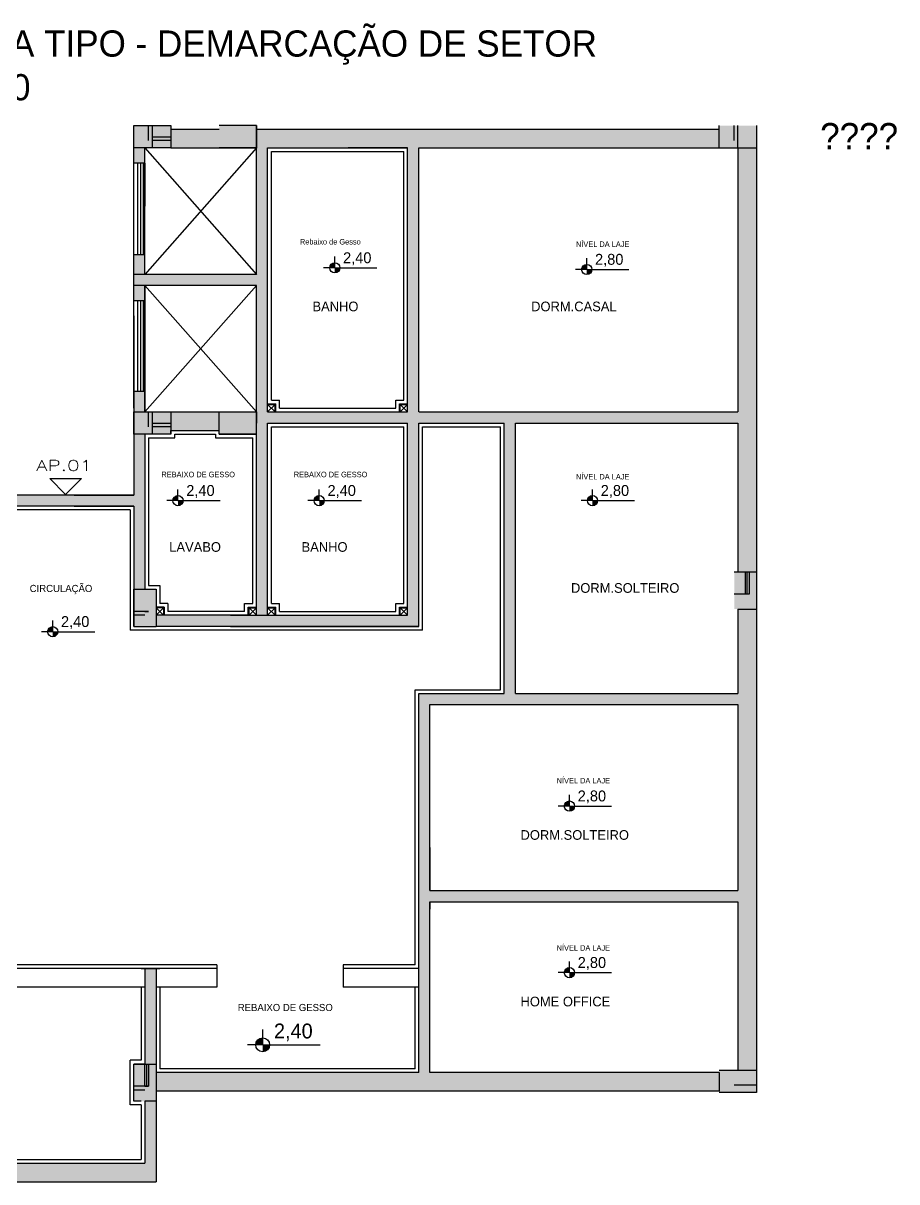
# Model space of a CAD drawing. Header units: millimetres. Extents: x 935 to 1399, y 512 to 900.
# Drawn here: x 1242.64 to 1254.39, y 814.8 to 830.38 of the extents above; entities that cross this region are included whole.
import ezdxf

# ---------------------------------------------------------------- set-up
doc = ezdxf.new("R2010")
doc.units = ezdxf.units.MM
doc.linetypes.add('ACAD_ISO02W100', pattern=[15, 12, -3])
for name, color, linetype in [('COTAS', 6, 'Continuous'), ('MOBIL', 7, 'Continuous'), ('projeçao', 7, 'ACAD_ISO02W100'), ('SANITARIOS', 5, 'Continuous'), ('UNIDADE', 3, 'Continuous')]:
    doc.layers.add(name, color=color, linetype=linetype)
doc.styles.add('REGUA80', font='simplex.shx', dxfattribs={"width": 1.4, "height": 20})

msp = doc.modelspace()

# ---------------------------------------------------------------- hatches: boundary and pattern name
for points in [[(1244.6266, 829.00153), (1244.1266, 829.00153), (1244.1266, 828.70153), (1244.6266, 828.70153)], [(1245.7766, 829.00153), (1245.2766, 829.00153), (1245.2766, 828.70153), (1245.7766, 828.70153)], [(1252.5016, 829.00153), (1252.0016, 829.00153), (1252.0016, 828.70153), (1252.5016, 828.70153)], [(1244.6266, 825.15153), (1244.1266, 825.15153), (1244.1266, 824.85153), (1244.6266, 824.85153)], [(1245.7766, 825.15153), (1245.2766, 825.15153), (1245.2766, 824.85153), (1245.7766, 824.85153)], [(1252.2016, 823.00153), (1252.2016, 822.50153), (1252.5016, 822.50153), (1252.5016, 823.00153)], [(1244.1266, 822.76759), (1244.1266, 822.26759), (1244.4266, 822.26759), (1244.4266, 822.76759)], [(1244.1266, 816.38546), (1244.1266, 815.88546), (1244.4266, 815.88546), (1244.4266, 816.38546)], [(1252.5016, 816.30153), (1252.0016, 816.30153), (1252.0016, 816.00153), (1252.5016, 816.00153)]]:
    msp.add_hatch(color=256).paths.add_polyline_path(points)
h = msp.add_hatch(color=254)
h.dxf.hatch_style = 1
h.paths.add_polyline_path([(1245.9266, 828.70153), (1247.80991, 828.70153), (1247.80991, 825.15153), (1247.95991, 825.15153), (1247.95991, 827.55153), (1247.95991, 828.70153), (1252.0016, 828.70153), (1252.0016, 828.95153), (1250.8016, 828.95153), (1245.7766, 828.95153), (1245.7766, 828.70153), (1245.7766, 827.35153), (1245.7766, 827.17653), (1245.7766, 827.05153), (1245.7766, 827.00153), (1244.1266, 827.00153), (1244.1266, 826.85153), (1245.7766, 826.85153), (1245.7766, 825.15153), (1245.9266, 825.15153), (1245.9266, 826.85153)])
h.paths.add_polyline_path([(1252.5016, 828.70153), (1252.2516, 828.70153), (1252.2516, 825.15153), (1252.5016, 825.15153)])
h = msp.add_hatch(color=254)
h.dxf.hatch_style = 1
h.paths.add_polyline_path([(1245.2766, 828.95153), (1244.6266, 828.95153), (1244.6266, 828.80153), (1244.6266, 828.70153), (1245.2766, 828.70153)])
h.paths.add_polyline_path([(1244.2766, 828.70153), (1244.1266, 828.70153), (1244.1266, 828.49462), (1244.2766, 828.49462)])
h.paths.add_polyline_path([(1244.2766, 827.26962), (1244.1266, 827.26962), (1244.1266, 827.00153), (1244.2766, 827.00153)])
h.paths.add_polyline_path([(1244.2766, 826.85153), (1244.1266, 826.85153), (1244.1266, 826.65018), (1244.2766, 826.65018)])
h.paths.add_polyline_path([(1245.2766, 825.15153), (1244.6266, 825.15153), (1244.6266, 824.95153), (1244.6266, 824.90153), (1245.2766, 824.90153)])
h.paths.add_polyline_path([(1244.2766, 825.42518), (1244.1266, 825.42518), (1244.1266, 825.20153), (1244.1266, 825.15153), (1244.2766, 825.15153)])
h = msp.add_hatch(color=7)
h.paths.add_polyline_path([(1246.82968, 827.1564, 0.41421356), (1246.76126, 827.08797), (1246.82968, 827.08797)])
h.paths.add_polyline_path([(1246.82968, 827.08797), (1246.82968, 827.01954, 0.41421356), (1246.89811, 827.08797)])
h = msp.add_hatch(color=7)
h.paths.add_polyline_path([(1250.21859, 827.13547, 0.41421356), (1250.15017, 827.06704), (1250.21859, 827.06704)])
h.paths.add_polyline_path([(1250.21859, 827.06704), (1250.21859, 826.99862, 0.41421356), (1250.28702, 827.06704)])
h = msp.add_hatch(color=254)
h.dxf.hatch_style = 1
h.paths.add_polyline_path([(1247.95991, 825.15153), (1247.80991, 825.15153), (1245.9266, 825.15153), (1245.7766, 825.15153), (1245.7766, 822.41759), (1245.9266, 822.41759), (1245.9266, 825.00153), (1247.65991, 825.00153), (1247.80991, 825.00153), (1247.80991, 823.41759), (1247.80991, 822.41759), (1247.95991, 822.41759)])
h = msp.add_hatch(color=254)
h.dxf.hatch_style = 1
h.paths.add_polyline_path([(1252.5016, 825.15153), (1249.20991, 825.15153), (1248.90991, 825.15153), (1247.96391, 825.15153), (1247.95991, 825.15553), (1247.95991, 825.15153), (1247.95991, 825.00153), (1249.10991, 825.00153), (1249.10991, 821.59948), (1249.25991, 821.59948), (1249.25991, 825.00153), (1252.2516, 825.00153), (1252.2516, 823.00153), (1252.4016, 823.00153), (1252.5016, 823.00153)])
h.paths.add_polyline_path([(1252.5016, 822.50153), (1252.2516, 822.50153), (1252.2516, 821.64458), (1252.2516, 821.59948), (1252.5016, 821.59948)], flags=17)
h = msp.add_hatch(color=254)
h.dxf.hatch_style = 1
h.paths.add_polyline_path([(1244.2766, 824.85153), (1244.1266, 824.85153), (1244.1266, 824.03364), (1244.1266, 822.76759), (1244.2766, 822.76759), (1244.2766, 823.88364)])
h = msp.add_hatch(color=254)
h.dxf.hatch_style = 1
h.paths.add_polyline_path([(1244.1266, 824.03364), (1242.42427, 824.03364), (1242.42427, 823.88364), (1244.1266, 823.88364)])
h = msp.add_hatch(color=7)
h.paths.add_polyline_path([(1244.72103, 824.0275, 0.41421356), (1244.6526, 823.95908), (1244.72103, 823.95908)])
h.paths.add_polyline_path([(1244.72103, 823.95908), (1244.72103, 823.89065, 0.41421356), (1244.78946, 823.95908)])
h = msp.add_hatch(color=7)
h.paths.add_polyline_path([(1246.62057, 824.0275, 0.41421356), (1246.55214, 823.95908), (1246.62057, 823.95908)])
h.paths.add_polyline_path([(1246.62057, 823.95908), (1246.62057, 823.89065, 0.41421356), (1246.68899, 823.95908)])
h = msp.add_hatch(color=7)
h.paths.add_polyline_path([(1250.29513, 824.0275, 0.41421356), (1250.2267, 823.95908), (1250.29513, 823.95908)])
h.paths.add_polyline_path([(1250.29513, 823.95908), (1250.29513, 823.89065, 0.41421356), (1250.36355, 823.95908)])
h = msp.add_hatch(color=254)
h.dxf.hatch_style = 1
h.paths.add_polyline_path([(1247.95991, 822.41759), (1245.9266, 822.41759), (1245.42881, 822.41759), (1244.4266, 822.41759), (1244.4266, 822.26759), (1247.95991, 822.26759)])
h = msp.add_hatch(color=7)
h.paths.add_polyline_path([(1243.03604, 822.26544, 0.41421356), (1242.96762, 822.19701), (1243.03604, 822.19701)])
h.paths.add_polyline_path([(1243.03604, 822.19701), (1243.03604, 822.12859, 0.41421356), (1243.10447, 822.19701)])
h = msp.add_hatch(color=254)
h.dxf.hatch_style = 1
h.paths.add_polyline_path([(1252.5016, 821.59948), (1252.2516, 821.59948), (1252.2516, 821.36759), (1249.25991, 821.36759), (1249.25991, 821.59948), (1249.10991, 821.59948), (1249.10991, 821.36759), (1247.95991, 821.36759), (1247.95991, 821.21759), (1252.5016, 821.21759)])
h = msp.add_hatch(color=254)
h.dxf.hatch_style = 1
h.paths.add_polyline_path([(1248.10991, 821.21759), (1247.95991, 821.21759), (1247.95991, 818.56759), (1252.5016, 818.56759), (1252.5016, 821.21759), (1252.2516, 821.21759), (1252.2516, 820.76759), (1252.2516, 819.56759), (1252.2516, 819.26759), (1252.2516, 818.71759), (1248.10991, 818.71759)])
h.paths.add_polyline_path([(1252.5016, 818.56759), (1252.2516, 818.56759), (1252.2516, 816.30153), (1252.5016, 816.30153)])
h = msp.add_hatch(color=7)
h.paths.add_polyline_path([(1249.98554, 819.92131, 0.41421356), (1249.91711, 819.85288), (1249.98554, 819.85288)])
h.paths.add_polyline_path([(1249.98554, 819.85288), (1249.98554, 819.78445, 0.41421356), (1250.05396, 819.85288)])
h = msp.add_hatch(color=254)
h.dxf.hatch_style = 1
h.paths.add_polyline_path([(1248.10991, 818.56759), (1247.95991, 818.56759), (1247.95991, 817.66759), (1247.95991, 816.02153), (1252.0016, 816.02153), (1252.0016, 816.27153), (1248.10991, 816.27153)])
h = msp.add_hatch(color=254)
h.dxf.hatch_style = 1
h.paths.add_polyline_path([(1244.4266, 817.66759), (1244.2766, 817.66759), (1244.2766, 816.38546), (1244.3266, 816.38546), (1244.4266, 816.38546)])
h.paths.add_polyline_path([(1247.95991, 816.27153), (1244.4266, 816.27153), (1244.4266, 816.02153), (1247.95991, 816.02153)])
h = msp.add_hatch(color=7)
h.paths.add_polyline_path([(1249.98554, 817.6819, 0.41421356), (1249.91711, 817.61347), (1249.98554, 817.61347)])
h.paths.add_polyline_path([(1249.98554, 817.61347), (1249.98554, 817.54505, 0.41421356), (1250.05396, 817.61347)])
h = msp.add_hatch(color=7)
h.paths.add_polyline_path([(1245.86022, 816.73664, 0.41421356), (1245.7669, 816.64333), (1245.86022, 816.64333)])
h.paths.add_polyline_path([(1245.86022, 816.64333), (1245.86022, 816.55001, 0.41421356), (1245.95354, 816.64333)])
h = msp.add_hatch(color=254)
h.dxf.hatch_style = 1
h.paths.add_polyline_path([(1236.7516, 815.994), (1236.5016, 815.994), (1236.5016, 814.80153), (1244.2766, 814.80153), (1244.4266, 814.80153), (1244.4266, 815.05153), (1236.7516, 815.05153)])
h = msp.add_hatch(color=254)
h.dxf.hatch_style = 1
h.paths.add_polyline_path([(1244.4266, 815.88546), (1244.2766, 815.88546), (1244.2766, 815.05153), (1244.4266, 815.05153)])

# ---------------------------------------------------------------- linework, layer by layer
for p, q in [((1244.1266, 829.00153), (1244.6266, 829.00153)), ((1244.1266, 828.70153), (1244.1266, 829.00153)), ((1244.3266, 828.80153), (1244.3266, 829.00153)), ((1244.3266, 829.00153), (1244.6266, 829.00153)), ((1244.3766, 828.70153), (1244.3766, 829.00153)), ((1244.6266, 829.00153), (1244.6266, 828.70153)), ((1244.6266, 829.00153), (1244.6266, 828.80153)), ((1245.7766, 828.70153), (1245.7766, 829.00153)), ((1245.7766, 829.00153), (1245.7766, 828.85153)), ((1245.7766, 828.70153), (1245.7766, 829.00153)), ((1252.0016, 828.70153), (1252.0016, 829.00153)), ((1252.2016, 828.80153), (1252.2016, 829.00153)), ((1252.2516, 828.70153), (1252.2516, 829.00153)), ((1252.5016, 829.00153), (1252.5016, 828.70153)), ((1252.5016, 829.00153), (1252.5016, 828.80153)), ((1244.3766, 828.85153), (1244.6266, 828.85153)), ((1244.6266, 828.70153), (1244.1266, 828.70153)), ((1244.6266, 828.80153), (1244.3766, 828.80153)), ((1245.7766, 828.70153), (1245.2766, 828.70153)), ((1252.0016, 828.70153), (1252.5016, 828.70153)), ((1244.1266, 825.15153), (1244.6266, 825.15153)), ((1244.1266, 824.85153), (1244.1266, 825.15153)), ((1244.3266, 824.95153), (1244.3266, 825.15153)), ((1244.3266, 825.15153), (1244.6266, 825.15153)), ((1244.3766, 824.85153), (1244.3766, 825.15153)), ((1244.6266, 825.15153), (1244.6266, 824.85153)), ((1244.6266, 825.15153), (1244.6266, 824.95153)), ((1245.2766, 824.85153), (1245.2766, 825.15153)), ((1245.7766, 824.85153), (1245.7766, 825.15153)), ((1245.7766, 825.15153), (1245.7766, 825.00153)), ((1244.3766, 825.00153), (1244.6266, 825.00153)), ((1244.6266, 824.95153), (1244.3766, 824.95153)), ((1244.6266, 824.85153), (1244.1266, 824.85153)), ((1245.7766, 824.85153), (1245.2766, 824.85153)), ((1252.2016, 823.00153), (1252.5016, 823.00153)), ((1252.2016, 823.00153), (1252.4016, 823.00153)), ((1252.2516, 823.00153), (1252.5016, 823.00153)), ((1252.3516, 822.70153), (1252.3516, 823.00153)), ((1252.3766, 822.70153), (1252.3766, 823.00153)), ((1252.4016, 823.00153), (1252.4016, 822.70153)), ((1244.1266, 822.76759), (1244.4266, 822.76759)), ((1244.1266, 822.26759), (1244.1266, 822.76759)), ((1244.1266, 822.76759), (1244.3266, 822.76759)), ((1244.1266, 822.46759), (1244.1266, 822.76759)), ((1244.1766, 822.76759), (1244.4266, 822.76759)), ((1244.4266, 822.76759), (1244.4266, 822.26759)), ((1252.4016, 822.70153), (1252.2016, 822.70153)), ((1244.3266, 822.46759), (1244.1266, 822.46759)), ((1244.2766, 822.46759), (1244.3266, 822.46759)), ((1252.2516, 822.50153), (1252.5016, 822.50153)), ((1244.2766, 822.41759), (1244.1266, 822.41759)), ((1244.1766, 822.26759), (1244.4266, 822.26759)), ((1248.10991, 819.29531), (1248.10991, 818.71759)), ((1244.1266, 816.38546), (1244.4266, 816.38546)), ((1244.1266, 815.88546), (1244.1266, 816.38546)), ((1244.1266, 816.38546), (1244.3266, 816.38546)), ((1244.1266, 816.08546), (1244.1266, 816.38546)), ((1244.1766, 816.38546), (1244.4266, 816.38546)), ((1244.2766, 816.08546), (1244.2766, 816.38546)), ((1244.3016, 816.08546), (1244.3016, 816.38546)), ((1244.3266, 816.38546), (1244.3266, 816.08546)), ((1244.4266, 816.38546), (1244.4266, 815.88546)), ((1252.0016, 816.30153), (1252.5016, 816.30153)), ((1252.2016, 816.30153), (1252.5016, 816.30153)), ((1252.5016, 816.30153), (1252.5016, 816.00153)), ((1252.5016, 816.30153), (1252.5016, 816.10153)), ((1244.3266, 816.08546), (1244.1266, 816.08546)), ((1244.2766, 816.08546), (1244.3266, 816.08546)), ((1252.5016, 816.10153), (1252.2016, 816.10153)), ((1244.2766, 816.03546), (1244.1266, 816.03546)), ((1252.5016, 816.00153), (1252.0016, 816.00153))]:
    msp.add_line(p, q)
at = {"color": 1}
for p, q in [((1245.7766, 829.00153), (1245.2766, 829.00153)), ((1245.7766, 828.70153), (1244.2766, 827.00153)), ((1244.2766, 828.70153), (1245.7766, 827.00153)), ((1245.7766, 826.85153), (1244.2766, 825.15153)), ((1244.2766, 826.85153), (1245.7766, 825.15153)), ((1244.2766, 825.32153), (1244.2766, 825.30153)), ((1247.80991, 822.61759), (1247.80991, 822.63759)), ((1244.2266, 815.88546), (1244.1266, 815.88546))]:
    msp.add_line(p, q, dxfattribs=at)
at = {"color": 6}
for p, q in [((1244.6266, 828.95153), (1245.2766, 828.95153)), ((1245.7766, 828.95153), (1252.0016, 828.95153)), ((1245.7766, 828.95153), (1247.61847, 828.95153)), ((1250.8016, 828.95153), (1252.0016, 828.95153)), ((1244.1266, 826.0052), (1244.1266, 828.7552)), ((1244.2766, 827.17653), (1244.2766, 828.70153)), ((1244.6266, 828.70153), (1245.7766, 828.70153)), ((1245.7766, 827.00153), (1245.7766, 828.70153)), ((1245.7766, 827.05153), (1245.7766, 828.70153)), ((1245.7766, 828.20153), (1245.7766, 828.70153)), ((1245.7766, 827.35153), (1245.7766, 828.70153)), ((1245.9266, 827.00153), (1245.9266, 828.70153)), ((1245.9266, 827.05153), (1245.9266, 828.70153)), ((1245.9266, 825.15153), (1245.9266, 828.70153)), ((1245.9266, 828.70153), (1247.80991, 828.70153)), ((1247.80991, 826.92653), (1247.80991, 828.70153)), ((1247.80991, 825.15153), (1247.80991, 828.70153)), ((1247.95991, 826.92653), (1247.95991, 828.70153)), ((1247.95991, 828.70153), (1252.0016, 828.70153)), ((1252.2516, 828.70153), (1252.2516, 825.15153)), ((1252.5016, 828.70153), (1252.5016, 816.00153)), ((1245.9766, 825.31153), (1245.9766, 828.65153)), ((1245.9766, 828.65153), (1247.75991, 828.65153)), ((1247.75991, 825.31153), (1247.75991, 828.65153)), ((1244.2766, 828.49462), (1244.1266, 828.49462)), ((1244.2766, 827.91962), (1244.2766, 828.49462)), ((1244.2766, 828.49462), (1244.2766, 827.91962)), ((1245.7766, 827.17653), (1245.7766, 828.40808)), ((1247.95991, 825.15153), (1247.95991, 827.55153)), ((1244.1266, 827.26962), (1244.2766, 827.26962)), ((1244.1266, 825.42518), (1244.1266, 827.22885)), ((1244.2766, 827.00153), (1244.2766, 827.26962)), ((1245.7766, 827.00153), (1244.1266, 827.00153)), ((1244.1266, 825.20153), (1244.1266, 826.85615)), ((1245.7766, 826.85153), (1244.1266, 826.85153)), ((1244.2766, 825.15153), (1244.2766, 826.85153)), ((1244.2766, 825.35153), (1244.2766, 826.85153)), ((1244.2766, 826.25385), (1244.2766, 826.85153)), ((1244.2766, 826.85153), (1244.2766, 825.35153)), ((1245.7766, 825.15153), (1245.7766, 826.85153)), ((1245.9266, 825.15153), (1245.9266, 826.85153)), ((1245.9266, 825.15153), (1245.9266, 826.85153)), ((1245.9266, 825.15153), (1245.9266, 826.85153)), ((1244.1266, 826.20251), (1244.1266, 826.72981)), ((1252.2516, 826.77296), (1252.2516, 825.15153)), ((1244.1266, 826.65018), (1244.2766, 826.65018)), ((1244.1266, 826.44378), (1244.1266, 824.03364)), ((1244.2766, 826.44378), (1244.2766, 825.15153)), ((1244.2766, 826.44378), (1244.2766, 825.15153)), ((1244.2766, 826.44378), (1244.2766, 825.15153)), ((1244.1266, 826.20251), (1244.1266, 826.22518)), ((1252.2516, 826.32653), (1252.2516, 825.15153)), ((1245.9266, 825.15153), (1245.9266, 825.56459)), ((1245.9266, 825.15153), (1245.9266, 825.56459)), ((1244.2766, 825.42518), (1244.1266, 825.42518)), ((1245.9266, 825.26153), (1246.0366, 825.26153)), ((1245.9266, 825.25153), (1246.0266, 825.25153)), ((1245.9266, 825.25153), (1246.0266, 825.25153)), ((1245.9766, 825.31153), (1246.0866, 825.31153)), ((1246.0266, 825.15153), (1246.0266, 825.25153)), ((1246.0266, 825.15153), (1246.0266, 825.25153)), ((1246.0366, 825.15153), (1246.0366, 825.26153)), ((1246.0866, 825.20153), (1246.0866, 825.31153)), ((1247.64991, 825.31153), (1247.75991, 825.31153)), ((1247.64991, 825.20153), (1247.64991, 825.31153)), ((1247.69991, 825.15153), (1247.69991, 825.26153)), ((1247.69991, 825.26153), (1247.80991, 825.26153)), ((1247.70991, 825.25153), (1247.80991, 825.25153)), ((1247.70991, 825.15153), (1247.70991, 825.25153)), ((1247.70991, 825.25153), (1247.80991, 825.25153)), ((1247.70991, 825.15153), (1247.70991, 825.25153)), ((1244.2766, 825.15153), (1245.7766, 825.15153)), ((1245.9266, 825.15153), (1247.80991, 825.15153)), ((1245.9266, 825.15153), (1247.80991, 825.15153)), ((1246.0866, 825.20153), (1247.64991, 825.20153)), ((1247.96391, 825.15153), (1248.95991, 825.15153)), ((1248.90991, 825.15153), (1249.20991, 825.15153)), ((1249.20991, 825.15153), (1252.2516, 825.15153)), ((1249.20991, 825.15153), (1252.2516, 825.15153)), ((1245.9266, 825.00153), (1247.65991, 825.00153)), ((1245.9266, 822.41759), (1245.9266, 825.00153)), ((1245.9766, 824.95153), (1247.75991, 824.95153)), ((1245.9766, 822.57759), (1245.9766, 824.95153)), ((1246.9766, 825.00153), (1247.80991, 825.00153)), ((1247.75991, 822.57759), (1247.75991, 824.95153)), ((1247.80991, 823.41759), (1247.80991, 825.00153)), ((1247.95991, 825.00153), (1249.10991, 825.00153)), ((1247.95991, 823.41759), (1247.95991, 825.00153)), ((1247.95991, 822.26759), (1247.95991, 825.00153)), ((1248.00991, 822.21759), (1248.00991, 824.95153)), ((1248.00991, 824.95153), (1249.05991, 824.95153)), ((1248.90991, 825.00153), (1249.10991, 825.00153)), ((1249.05991, 821.41759), (1249.05991, 824.95153)), ((1249.10991, 824.90153), (1249.10991, 825.00153)), ((1249.10991, 821.36759), (1249.10991, 825.00153)), ((1249.25991, 825.00153), (1252.2516, 825.00153)), ((1249.25991, 825.00153), (1252.2516, 825.00153)), ((1249.25991, 821.36759), (1249.25991, 825.00153)), ((1252.2516, 825.00153), (1252.2516, 823.00153)), ((1244.2766, 824.85153), (1244.2766, 823.88364)), ((1244.3266, 824.80153), (1244.3266, 822.81759)), ((1244.6266, 824.90153), (1245.2766, 824.90153)), ((1244.6766, 824.85153), (1245.2266, 824.85153)), ((1245.2266, 824.80153), (1245.7266, 824.80153)), ((1245.2766, 824.85153), (1245.7766, 824.85153)), ((1245.7266, 822.57759), (1245.7266, 824.80153)), ((1245.7766, 822.41759), (1245.7766, 824.85153)), ((1245.9266, 824.74488), (1245.9266, 824.85153)), ((1245.9266, 823.21459), (1245.9266, 824.85153)), ((1252.2516, 824.85153), (1252.2516, 823.00153)), ((1252.2516, 824.85153), (1252.2516, 823.00153)), ((1247.80991, 822.41759), (1247.80991, 824.20153)), ((1244.1266, 824.03364), (1240.1516, 824.03364)), ((1243.32427, 824.03364), (1244.1266, 824.03364)), ((1249.25991, 821.36759), (1249.25991, 824.10153)), ((1244.1266, 823.88364), (1242.42427, 823.88364)), ((1243.32427, 823.88364), (1244.1266, 823.88364)), ((1244.1266, 823.88364), (1244.1266, 822.26759)), ((1244.2766, 823.88364), (1244.2766, 822.76759)), ((1244.0766, 823.83364), (1242.47427, 823.83364)), ((1244.0766, 823.83364), (1244.0766, 822.21759)), ((1244.3266, 822.81759), (1244.4266, 822.81759)), ((1244.4266, 822.81759), (1244.4766, 822.81759)), ((1244.4766, 822.81759), (1244.4766, 822.57759)), ((1244.5366, 822.52759), (1244.4266, 822.52759)), ((1244.5266, 822.51759), (1244.4266, 822.51759)), ((1244.5266, 822.51759), (1244.4266, 822.51759)), ((1244.5866, 822.57759), (1244.4766, 822.57759)), ((1244.5266, 822.51759), (1244.5266, 822.41759)), ((1244.5266, 822.51759), (1244.5266, 822.41759)), ((1244.5366, 822.52759), (1244.5366, 822.41759)), ((1244.5866, 822.57759), (1244.5866, 822.46759)), ((1245.6166, 822.46759), (1244.5866, 822.46759)), ((1245.6166, 822.57759), (1245.7266, 822.57759)), ((1245.6166, 822.46759), (1245.6166, 822.57759)), ((1245.6666, 822.41759), (1245.6666, 822.52759)), ((1245.6666, 822.52759), (1245.7766, 822.52759)), ((1245.6766, 822.51759), (1245.7766, 822.51759)), ((1245.6766, 822.41759), (1245.6766, 822.51759)), ((1245.6766, 822.51759), (1245.7766, 822.51759)), ((1245.6766, 822.41759), (1245.6766, 822.51759)), ((1245.9266, 822.52759), (1246.0366, 822.52759)), ((1245.9266, 822.51759), (1246.0266, 822.51759)), ((1245.9266, 822.51759), (1246.0266, 822.51759)), ((1245.9766, 822.57759), (1246.0866, 822.57759)), ((1246.0266, 822.41759), (1246.0266, 822.51759)), ((1246.0266, 822.41759), (1246.0266, 822.51759)), ((1246.0366, 822.41759), (1246.0366, 822.52759)), ((1246.0866, 822.46759), (1246.0866, 822.57759)), ((1246.0866, 822.46759), (1247.64991, 822.46759)), ((1247.64991, 822.57759), (1247.75991, 822.57759)), ((1247.64991, 822.46759), (1247.64991, 822.57759)), ((1247.69991, 822.41759), (1247.69991, 822.52759)), ((1247.69991, 822.52759), (1247.80991, 822.52759)), ((1247.70991, 822.51759), (1247.80991, 822.51759)), ((1247.70991, 822.41759), (1247.70991, 822.51759)), ((1247.70991, 822.51759), (1247.80991, 822.51759)), ((1247.70991, 822.41759), (1247.70991, 822.51759)), ((1252.2516, 822.50153), (1252.2516, 821.64458)), ((1245.6666, 822.41759), (1244.4266, 822.41759)), ((1244.5466, 822.41759), (1244.5266, 822.41759)), ((1245.42881, 822.41759), (1245.7766, 822.41759)), ((1245.42881, 822.41759), (1245.9266, 822.41759)), ((1245.9266, 822.41759), (1247.80991, 822.41759)), ((1252.2516, 822.42553), (1252.2516, 821.36759)), ((1252.2516, 822.42553), (1252.2516, 821.36759)), ((1248.00991, 822.21759), (1244.0766, 822.21759)), ((1244.1266, 822.26759), (1244.4266, 822.26759)), ((1247.95991, 822.26759), (1244.4266, 822.26759)), ((1245.42881, 822.26759), (1247.95991, 822.26759)), ((1247.90991, 817.71759), (1247.90991, 821.41759)), ((1247.90991, 821.41759), (1249.05991, 821.41759)), ((1247.95991, 817.66759), (1247.95991, 821.36759)), ((1247.95991, 821.36759), (1249.10991, 821.36759)), ((1249.00991, 821.36759), (1249.10991, 821.36759)), ((1249.25991, 821.36759), (1252.2516, 821.36759)), ((1248.10991, 818.71759), (1248.10991, 821.21759)), ((1248.10991, 821.21759), (1252.2516, 821.21759)), ((1249.00991, 821.21759), (1252.2516, 821.21759)), ((1249.10991, 821.21759), (1249.45991, 821.21759)), ((1252.2516, 821.21759), (1252.2516, 818.71759)), ((1252.2516, 821.21759), (1252.2516, 819.26759)), ((1252.2516, 821.21759), (1252.2516, 820.76759)), ((1252.2516, 821.21759), (1252.2516, 819.56759)), ((1252.2516, 821.21759), (1252.2516, 820.76759)), ((1248.10991, 818.71759), (1252.2516, 818.71759)), ((1248.10991, 816.27153), (1248.10991, 818.56759)), ((1248.10991, 818.56759), (1252.2516, 818.56759)), ((1248.10991, 818.56759), (1248.10991, 818.46759)), ((1252.2516, 818.56759), (1252.2516, 816.30153)), ((1252.2516, 818.41759), (1252.2516, 816.30153)), ((1252.2516, 818.18454), (1252.2516, 816.30153)), ((1252.2516, 817.79644), (1252.2516, 816.30153)), ((1245.2429, 817.71759), (1242.47427, 817.71759)), ((1244.4766, 817.66759), (1242.47427, 817.66759)), ((1244.2266, 817.66759), (1244.4766, 817.66759)), ((1244.2766, 817.66759), (1244.2766, 816.38546)), ((1244.4266, 817.66759), (1244.4266, 816.38546)), ((1245.2429, 817.66759), (1244.4766, 817.66759)), ((1245.2429, 817.71759), (1245.2429, 817.41759)), ((1246.9429, 817.71759), (1246.9429, 817.41759)), ((1247.90991, 817.71759), (1246.9429, 817.71759)), ((1247.95991, 817.66759), (1246.9429, 817.66759)), ((1247.95991, 816.27153), (1247.95991, 817.66759)), ((1244.2766, 817.41759), (1242.47427, 817.41759)), ((1244.2266, 817.41759), (1244.2266, 816.43546)), ((1245.2429, 817.41759), (1244.4266, 817.41759)), ((1244.4766, 817.41759), (1244.4766, 816.32153)), ((1247.95991, 817.41759), (1246.9429, 817.41759)), ((1247.90991, 816.32153), (1247.90991, 817.41759)), ((1244.2266, 816.43546), (1244.0766, 816.43546)), ((1244.0766, 815.83546), (1244.0766, 816.43546)), ((1244.2766, 816.38546), (1244.1266, 816.38546)), ((1247.95991, 816.27153), (1244.4266, 816.27153)), ((1247.90991, 816.32153), (1244.4766, 816.32153)), ((1252.0016, 816.27153), (1248.10991, 816.27153)), ((1252.0016, 816.02153), (1244.4266, 816.02153)), ((1244.1266, 815.83546), (1244.0766, 815.83546)), ((1244.2266, 815.83546), (1244.1266, 815.83546)), ((1244.2266, 815.83546), (1244.2266, 815.10153)), ((1244.2766, 815.88546), (1244.2766, 815.05153)), ((1244.4266, 815.88546), (1244.4266, 814.80153)), ((1236.7516, 815.05153), (1244.2766, 815.05153)), ((1236.8016, 815.10153), (1244.2266, 815.10153)), ((1236.5016, 814.80153), (1244.2766, 814.80153)), ((1244.2766, 814.80153), (1244.4266, 814.80153)), ((1244.2766, 814.80153), (1244.4266, 814.80153))]:
    msp.add_line(p, q, dxfattribs=at)
at = {"color": 254}
for p, q in [((1245.7766, 828.95153), (1245.7766, 828.70153)), ((1252.0016, 816.27153), (1252.0016, 816.02153)), ((1244.4266, 815.88546), (1244.2766, 815.88546))]:
    msp.add_line(p, q, dxfattribs=at)
at = {"color": 3}
for p, q in [((1244.1816, 827.26962), (1244.1816, 828.49462)), ((1244.2216, 827.26962), (1244.2216, 828.49462)), ((1244.2516, 828.49462), (1244.2516, 827.26962)), ((1244.1816, 825.42518), (1244.1816, 826.65018)), ((1244.2216, 825.42518), (1244.2216, 826.65018)), ((1244.2516, 826.65018), (1244.2516, 825.42518)), ((1247.96391, 825.15153), (1247.95991, 825.15553))]:
    msp.add_line(p, q, dxfattribs=at)
at = {"color": 7}
for p, q in [((1246.82968, 827.08797), (1246.82968, 827.23931)), ((1250.21859, 827.06704), (1250.21859, 827.21838)), ((1246.82968, 827.08797), (1246.67834, 827.08797)), ((1246.82968, 827.08797), (1247.05669, 827.08797)), ((1250.21859, 827.06704), (1250.06726, 827.06704)), ((1250.21859, 827.06704), (1250.4456, 827.06704)), ((1245.9266, 825.25153), (1246.0266, 825.15153)), ((1246.0266, 825.25153), (1245.9266, 825.15153)), ((1247.80991, 825.25153), (1247.70991, 825.15153)), ((1247.70991, 825.25153), (1247.80991, 825.15153)), ((1244.72103, 823.95908), (1244.72103, 824.11041)), ((1246.62057, 823.95908), (1246.62057, 824.11041)), ((1250.29513, 823.95908), (1250.29513, 824.11041)), ((1244.72103, 823.95908), (1244.56969, 823.95908)), ((1244.72103, 823.95908), (1244.94804, 823.95908)), ((1246.62057, 823.95908), (1246.46923, 823.95908)), ((1246.62057, 823.95908), (1246.84757, 823.95908)), ((1250.29513, 823.95908), (1250.14379, 823.95908)), ((1250.29513, 823.95908), (1250.52213, 823.95908)), ((1244.5266, 822.51759), (1244.4266, 822.41759)), ((1244.4266, 822.51759), (1244.5266, 822.41759)), ((1245.7766, 822.51759), (1245.6766, 822.41759)), ((1245.6766, 822.51759), (1245.7766, 822.41759)), ((1246.0266, 822.51759), (1245.9266, 822.41759)), ((1245.9266, 822.51759), (1246.0266, 822.41759)), ((1247.80991, 822.51759), (1247.70991, 822.41759)), ((1247.70991, 822.51759), (1247.80991, 822.41759)), ((1243.03604, 822.19701), (1243.03604, 822.34835)), ((1243.03604, 822.19701), (1242.88471, 822.19701)), ((1243.03604, 822.19701), (1243.26305, 822.19701)), ((1249.98554, 819.85288), (1249.98554, 820.00422)), ((1249.98554, 819.85288), (1249.8342, 819.85288)), ((1249.98554, 819.85288), (1250.21254, 819.85288)), ((1249.98554, 817.61347), (1249.98554, 817.76481)), ((1249.98554, 817.61347), (1249.8342, 817.61347)), ((1249.98554, 817.61347), (1250.21254, 817.61347)), ((1245.86022, 816.64333), (1245.86022, 816.84971)), ((1245.86022, 816.64333), (1245.65383, 816.64333)), ((1245.86022, 816.64333), (1246.1698, 816.64333))]:
    msp.add_line(p, q, dxfattribs=at)
for centre, radius in [((1246.82968, 827.08797), 0.06843), ((1250.21859, 827.06704), 0.06843), ((1244.72103, 823.95908), 0.06843), ((1246.62057, 823.95908), 0.06843), ((1250.29513, 823.95908), 0.06843), ((1243.03604, 822.19701), 0.06843), ((1249.98554, 819.85288), 0.06843), ((1249.98554, 817.61347), 0.06843), ((1245.86022, 816.64333), 0.09332)]:
    msp.add_circle(centre, radius, dxfattribs=at)
at = {"layer": 'COTAS', "color": 7}
for p, q in [((1247.05669, 827.08797), (1247.39744, 827.08797)), ((1250.4456, 827.06704), (1250.78635, 827.06704)), ((1244.94804, 823.95908), (1245.28879, 823.95908)), ((1246.84757, 823.95908), (1247.18832, 823.95908)), ((1250.52213, 823.95908), (1250.86288, 823.95908)), ((1243.26305, 822.19701), (1243.6038, 822.19701)), ((1250.21254, 819.85288), (1250.55329, 819.85288)), ((1250.21254, 817.61347), (1250.55329, 817.61347)), ((1246.1698, 816.64333), (1246.6345, 816.64333))]:
    msp.add_line(p, q, dxfattribs=at)
at = {"layer": 'MOBIL', "color": 6}
for p, q in [((1244.3266, 824.80153), (1244.6766, 824.80153)), ((1244.6266, 824.85153), (1244.6266, 824.90153)), ((1244.6766, 824.80153), (1244.6766, 824.85153)), ((1245.2266, 824.85153), (1245.2266, 824.80153))]:
    msp.add_line(p, q, dxfattribs=at)
at = {"layer": 'SANITARIOS'}
for p, q in [((1247.80991, 828.70153), (1247.00991, 828.70153)), ((1247.80991, 827.20153), (1247.80991, 828.70153))]:
    msp.add_line(p, q, dxfattribs=at)
at = {"layer": 'UNIDADE', "linetype": 'Continuous'}
msp.add_lwpolyline([(1243.4219, 824.25536), (1243.20966, 824.04311), (1242.99741, 824.25536), (1243.4219, 824.25536)], dxfattribs=at)

# ---------------------------------------------------------------- texts
at = {"attachment_point": 1}
for s, insert, char_height, width in [('PLANTA BAIXA TIPO - DEMARCAÇÃO DE SETOR\\PESCALA: 1/100', (1239.43691, 830.28085), 0.352405, 24.3855), ('????', (1253.35828, 829.03581), 0.352405, 24.3855), ('Rebaixo de Gesso', (1246.36067, 827.47696), 0.0743747, 1.4305606), ('NÍVEL DA LAJE', (1250.07372, 827.44461), 0.0743747, 1.4306), ('BANHO', (1246.52958, 826.63492), 0.130011, 8.9964), ('DORM.CASAL', (1249.47071, 826.63492), 0.130011, 8.9964), ('REBAIXO DE GESSO', (1244.498, 824.34807), 0.0743747, 1.4306), ('REBAIXO DE GESSO', (1246.27859, 824.34807), 0.0743747, 1.4306), ('NÍVEL DA LAJE', (1250.07372, 824.31837), 0.0743747, 1.4306), ('LAVABO', (1244.60317, 823.40138), 0.130011, 8.9964), ('BANHO', (1246.38301, 823.40138), 0.130011, 8.9964), ('CIRCULAÇÃO', (1242.72649, 822.82668), 0.096078, 1.848), ('DORM.SOLTEIRO', (1250.00654, 822.85021), 0.1300105, 8.9964), ('NÍVEL DA LAJE', (1249.81365, 820.23197), 0.0743747, 1.4306), ('DORM.SOLTEIRO', (1249.32782, 819.52966), 0.1300105, 8.9964), ('NÍVEL DA LAJE', (1249.8135, 817.98311), 0.0743747, 1.4306), ('REBAIXO DE GESSO', (1245.52468, 817.19318), 0.0960779, 1.848), ('HOME OFFICE', (1249.32782, 817.29025), 0.1300105, 8.9964)]:
    msp.add_mtext(s, dxfattribs=dict(at, insert=insert, char_height=char_height, width=width))
at = {"layer": 'projeçao', "color": 7, "attachment_point": 1}
for s, insert, char_height, width in [('2,40', (1246.9411, 827.29775), 0.146653, 0.8630554), ('2,80', (1250.33001, 827.27683), 0.146653, 0.8631), ('2,40', (1244.83245, 824.16886), 0.146653, 0.8630554), ('2,40', (1246.73199, 824.16886), 0.146653, 0.8630554), ('2,80', (1250.40655, 824.16886), 0.146653, 0.8631), ('2,40', (1243.14746, 822.4068), 0.146653, 0.8631), ('2,80', (1250.09696, 820.06266), 0.146653, 0.8631), ('2,80', (1250.09696, 817.82326), 0.146653, 0.8631), ('2,40', (1246.01217, 816.92942), 0.2, 1.177)]:
    msp.add_mtext(s, dxfattribs=dict(at, insert=insert, char_height=char_height, width=width))
at = {"layer": 'UNIDADE', "linetype": 'Continuous', "style": 'REGUA80', "width": 1.4}
msp.add_text('AP.01', height=0.141499, dxfattribs=at).set_placement((1242.81336, 824.36045))

doc.saveas('drawing.dxf')
